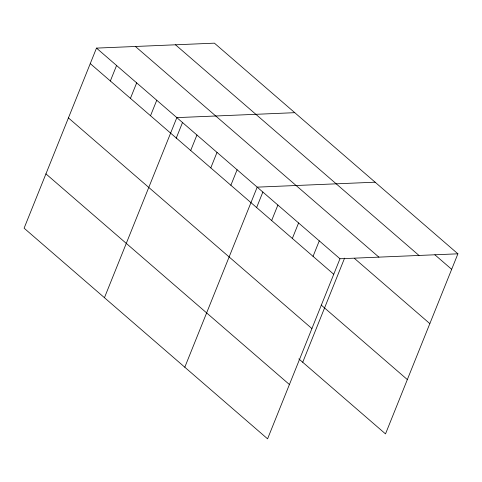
<?xml version="1.0" encoding="UTF-8"?>
<svg xmlns="http://www.w3.org/2000/svg" width="482" height="482" viewBox="0 0 482 482"><rect width="100%" height="100%" fill="white"/><g stroke="black" fill="none" stroke-linecap="round" stroke-linejoin="round"><path stroke-width="0.72" d="M457.9 253.815L214.418 43.163L96.49 48.11L24.1 228.185L267.582 438.837L339.973 258.768L457.9 253.815L385.51 433.89L298.822 358.885M110.348 80.988L116.578 65.492M130.435 98.364L136.665 82.868M150.523 115.746L156.752 100.25M104.449 297.701L176.84 117.626L294.767 112.68M176.207 138.22L182.515 122.524M190.697 150.505L196.927 135.008M210.785 167.881L217.014 152.384M230.872 185.263L237.102 169.766M184.799 367.218L257.189 187.143L375.117 182.196M256.557 207.736L262.865 192.041M271.655 220.545L277.885 205.049M292.351 238.451L298.581 222.955M313.047 256.358L319.277 240.861M302.726 362.265L344.582 258.141M434.891 254.797L451.67 269.317M175.502 44.796L418.985 255.448M135.406 46.477L378.888 257.135M354.324 258.292L429.836 323.627M96.49 48.11L339.973 258.768M90.261 63.606L333.743 274.264M321.211 305.058L407.344 379.581M68.426 117.915L311.908 328.573M45.935 173.875L289.417 384.528"/></g></svg>
